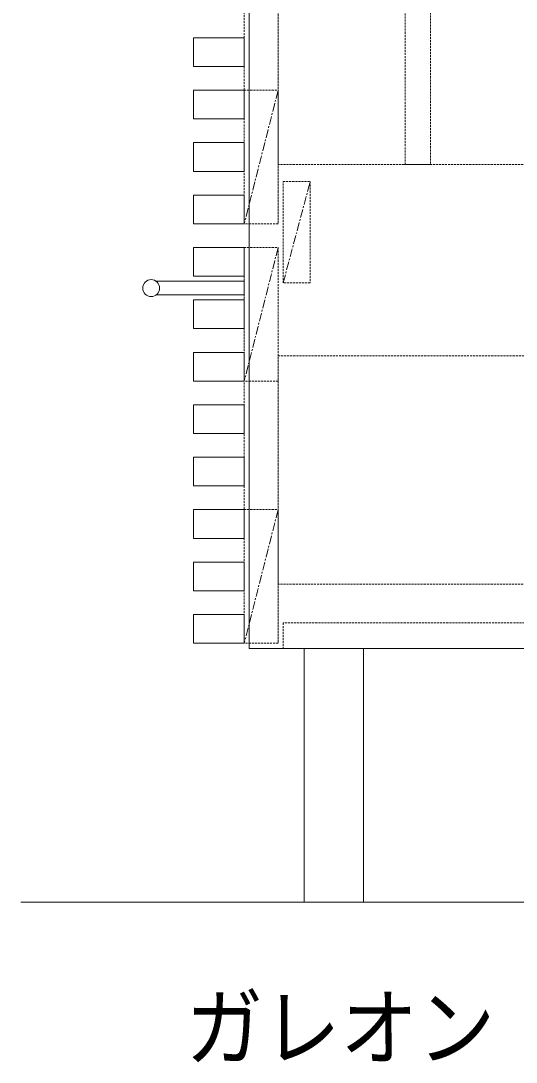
# Model space of a CAD drawing. Units: millimetres, scale not verified. Extents: x -6062 to 6062, y -3045 to 3045.
# Drawn here: x -3588 to -3295, y -2235 to -1619 of the extents above; entities that cross this region are included whole.
import ezdxf
from ezdxf.enums import TextEntityAlignment as Align

# ---------------------------------------------------------------- set-up
doc = ezdxf.new("R2010")
doc.units = ezdxf.units.MM
doc.header["$LTSCALE"] = 20
doc.linetypes.add('CHAIN1', pattern=[8, 5, -1, 1, -1])
doc.linetypes.add('DASHED1', pattern=[1.8, 1.2, -0.6])
doc.layers.add('0-0_1図面枠', color=7, linetype='Continuous', lineweight=9)
doc.layers.add('0-3_5ボウル・キャビネット', color=7, linetype='Continuous', lineweight=9)
doc.styles.add('ＭＳ ゴシック', font='')
doc.styles.get('ＭＳ ゴシック').set_extended_font_data('MS Gothic')

# ---------------------------------------------------------------- blocks, each defined once
blk = doc.blocks.new('グループ-34')
at = {"layer": '0-3_5ボウル・キャビネット', "linetype": 'CHAIN1'}
for p, q in [((-32960, -33200), (-33360, -34780)), ((-32900, -35480), (-32580, -34280)), ((-32960, -35060), (-33360, -36640)), ((-32960, -38160), (-33360, -39740))]:
    blk.add_line(p, q, dxfattribs=at)
at = {"layer": '0-3_5ボウル・キャビネット'}
for points in [[(-33300, -30000), (-24000, -30000), (-24000, -39800), (-33300, -39800)], [(-33960, -32580), (-33360, -32580), (-33360, -32920), (-33960, -32920)], [(-33960, -33200), (-33360, -33200), (-33360, -33540), (-33960, -33540)], [(-33960, -33820), (-33360, -33820), (-33360, -34160), (-33960, -34160)], [(-33960, -34440), (-33360, -34440), (-33360, -34780), (-33960, -34780)], [(-33960, -35060), (-33360, -35060), (-33360, -35400), (-33960, -35400)], [(-33960, -35680), (-33360, -35680), (-33360, -36020), (-33960, -36020)], [(-33960, -36300), (-33360, -36300), (-33360, -36640), (-33960, -36640)], [(-33960, -36920), (-33360, -36920), (-33360, -37260), (-33960, -37260)], [(-33960, -37540), (-33360, -37540), (-33360, -37880), (-33960, -37880)], [(-33960, -38160), (-33360, -38160), (-33360, -38500), (-33960, -38500)], [(-33960, -38780), (-33360, -38780), (-33360, -39120), (-33960, -39120)], [(-33960, -39400), (-33360, -39400), (-33360, -39740), (-33960, -39740)], [(-32650, -39800), (-31950, -39800), (-31950, -42800), (-32650, -42800)]]:
    blk.add_lwpolyline(points, close=True, dxfattribs=at)
at = {"layer": '0-3_5ボウル・キャビネット', "linetype": 'DASHED1'}
for points in [[(-33360, -30100), (-32960, -30100), (-32960, -34780), (-33360, -34780)], [(-32960, -31380), (-25060, -31380), (-25060, -34080), (-32960, -34080)], [(-31460, -31380), (-31160, -31380), (-31160, -34080), (-31460, -34080)], [(-33360, -33200), (-32960, -33200), (-32960, -34780), (-33360, -34780)], [(-32900, -34280), (-32580, -34280), (-32580, -35480), (-32900, -35480)], [(-33360, -35060), (-32960, -35060), (-32960, -39740), (-33360, -39740)], [(-33360, -35060), (-32960, -35060), (-32960, -36640), (-33360, -36640)], [(-32960, -36340), (-25060, -36340), (-25060, -39040), (-32960, -39040)], [(-33360, -38160), (-32960, -38160), (-32960, -39740), (-33360, -39740)]]:
    blk.add_lwpolyline(points, close=True, dxfattribs=at)
at = {"layer": '0-3_5ボウル・キャビネット'}
blk.add_lwpolyline([(-34400, -35460), (-33360, -35460), (-33360, -35620), (-34400, -35620)], dxfattribs=at)
at = {"layer": '0-3_5ボウル・キャビネット', "linetype": 'DASHED1'}
blk.add_lwpolyline([(-24000, -39500), (-32900, -39500), (-32900, -39800)], dxfattribs=at)
at = {"layer": '0-3_5ボウル・キャビネット'}
blk.add_circle((-34460, -35540), 100, dxfattribs=at)
blk = doc.blocks.new('グループ-35')
at = {"layer": '0-3_5ボウル・キャビネット'}
blk.add_lwpolyline([(-36000, -42800), (-24000, -42800), (-24000, -22800)], dxfattribs=at)
blk.add_blockref('グループ-34', (0, 0), dxfattribs=at)

msp = doc.modelspace()

# ---------------------------------------------------------------- block references
at = {"layer": '0-3_5ボウル・キャビネット', "xscale": 0.05, "yscale": 0.05}
msp.add_blockref('グループ-35', (-1787.5, 0), dxfattribs=at)

# ---------------------------------------------------------------- texts
at = {"layer": '0-0_1図面枠', "style": 'ＭＳ ゴシック', "width": 0.9}
msp.add_text('ガレオン', height=37.24, dxfattribs=at).set_placement((-3490.13, -2243.91), align=Align.BOTTOM_LEFT)

doc.saveas('drawing.dxf')
